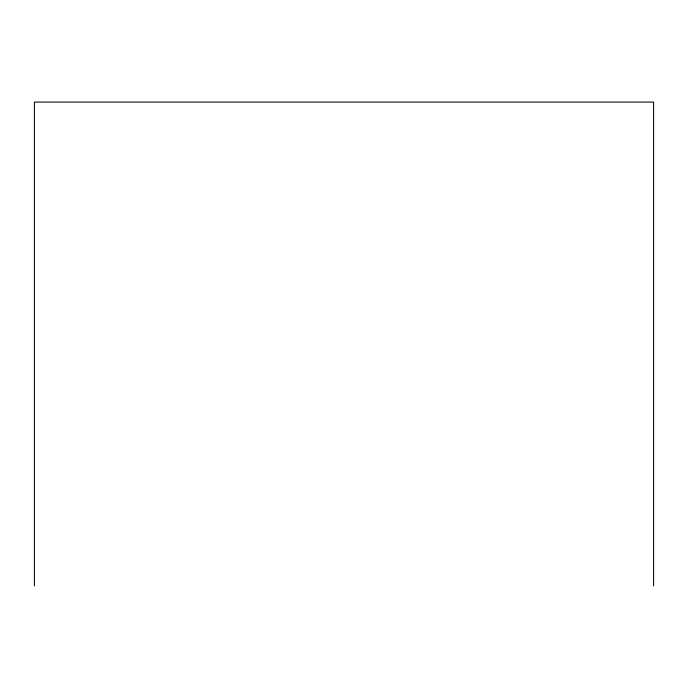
<?xml version="1.0" encoding="UTF-8"?>
<svg xmlns="http://www.w3.org/2000/svg" width="688" height="688" viewBox="0 0 688 688"><rect width="100%" height="100%" fill="white"/><g stroke="black" fill="none" stroke-linecap="round" stroke-linejoin="round"><path stroke-width="1.03" d="M653.6 585.918L653.6 102.082L34.4 102.082L34.4 585.918"/></g></svg>
